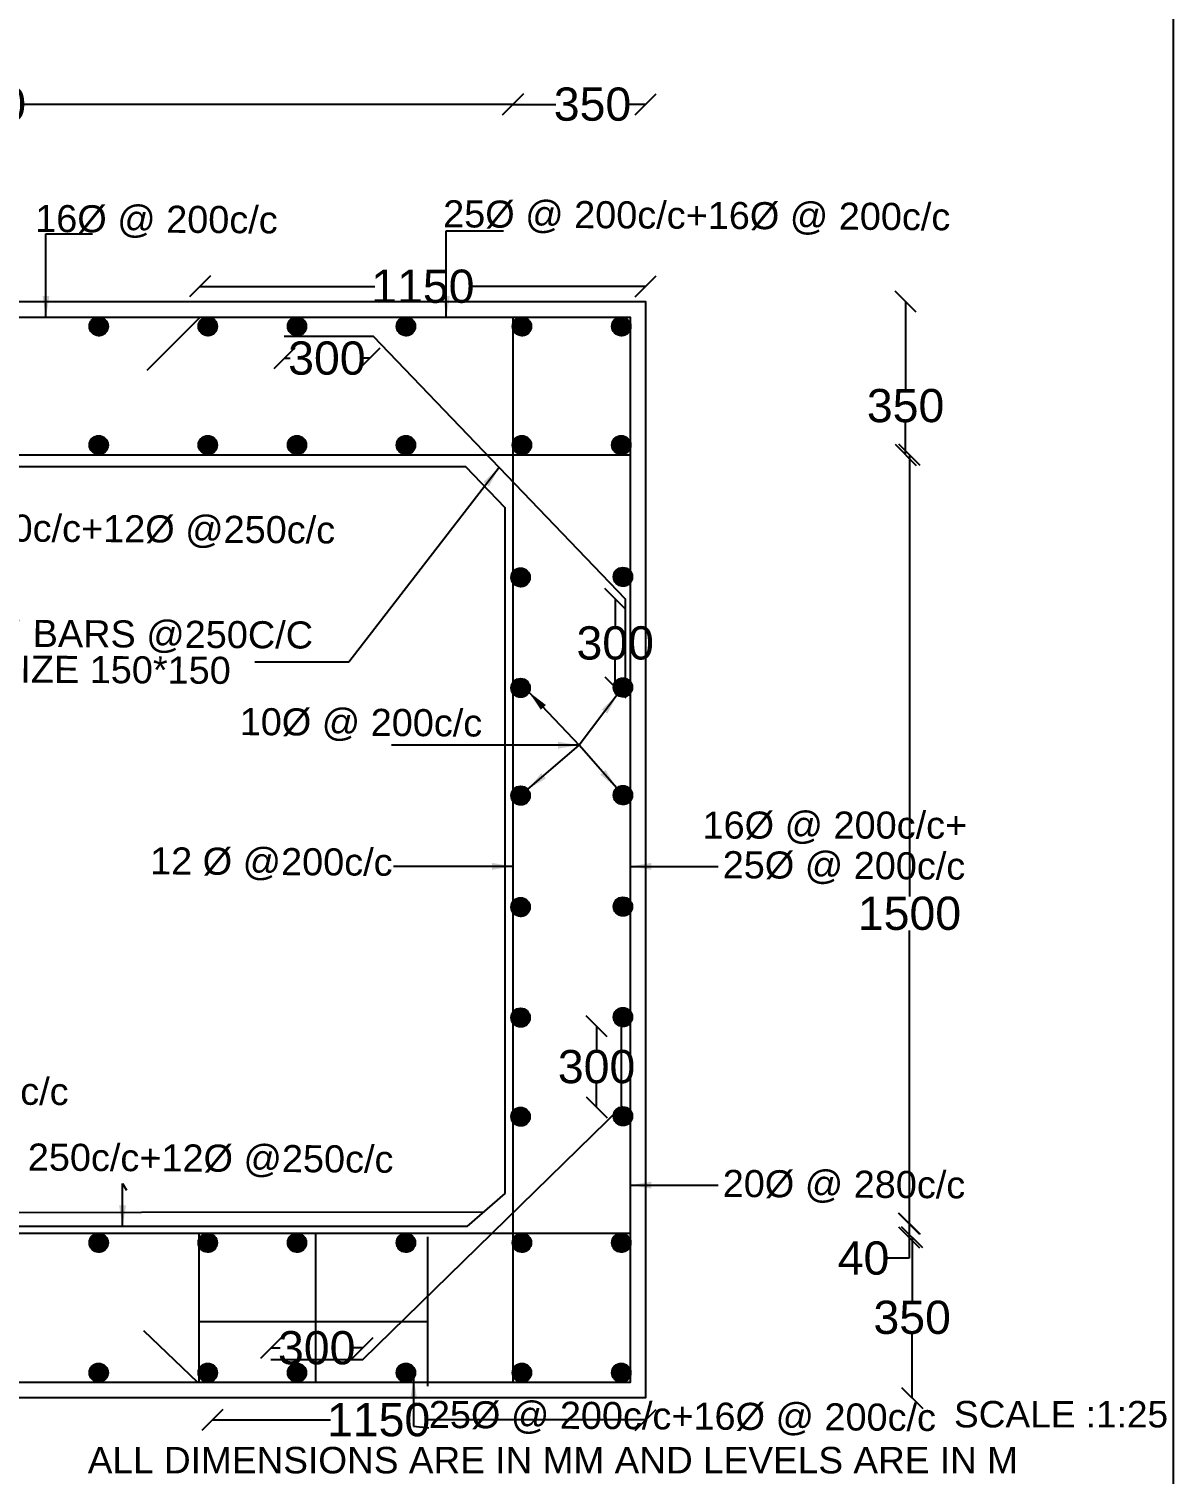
# Model space of a CAD drawing. Header units: millimetres. Extents: x 5124 to 6568637, y 2311 to 91879094.
# Drawn here: x 3815701 to 3820866, y 45940123 to 45946648 of the extents above; entities that cross this region are included whole.
import ezdxf

# ---------------------------------------------------------------- set-up
doc = ezdxf.new("R2010")
doc.units = ezdxf.units.MM
doc.header["$MEASUREMENT"] = 0
for name, color, linetype in [('DIMENSION', 7, 'Continuous'), ('DRAWING', 7, 'Continuous'), ('TEXT', 7, 'Continuous')]:
    doc.layers.add(name, color=color, linetype=linetype)
doc.styles.get("Standard").update_dxf_attribs({"font": 'arial.ttf', "height": 150})
doc.dimstyles.get("Standard").update_dxf_attribs({"dimtxt": 200, "dimasz": 110, "dimexe": 0.18, "dimexo": 0.0625, "dimgap": 0.09, "dimtad": 0, "dimtih": 1, "dimtoh": 1, "dimdec": 0, "dimzin": 0, "dimdsep": 46, "dimtxsty": 'Standard', "dimblk": 'OBLIQUE', "dimcen": 0.09, "dimse1": 1, "dimse2": 1, "dimadec": 0, "dimazin": 0, "dimtfac": 1, "dimtdec": 0, "dimtofl": 0, "dimtmove": 0, "dimatfit": 3, "dimfxl": 1, "dimtolj": 1, "dimtzin": 0, "dimarcsym": 0})

# ---------------------------------------------------------------- blocks, each defined once
blk = doc.blocks.new('_Oblique')
at = {"color": 0, "linetype": 'ByBlock', "lineweight": -2}
blk.add_line((-0.5, -0.5), (0.5, 0.5), dxfattribs=at)
blk = doc.blocks.new('*D150')
at = {"layer": 'Defpoints', "color": 0, "transparency": 16777216}
for p in [(3817885.9, 45946307.9), (3813025.2, 45945325.6), (3817885.9, 45945347.4)]:
    blk.add_point(p, dxfattribs=at)
at = {"layer": 'DIMENSION', "color": 0, "lineweight": -2, "transparency": 16777216}
for p, q in [((3813025.2, 45946307.9), (3815230.4, 45946307.9)), ((3817885.9, 45946307.9), (3815680.6, 45946307.9))]:
    blk.add_line(p, q, dxfattribs=at)
at = {"layer": 'DIMENSION', "color": 0, "lineweight": -2, "transparency": 16777216, "xscale": 95, "yscale": 95, "zscale": 95, "rotation": 180}
blk.add_blockref('_Oblique', (3813025.2, 45946307.9), dxfattribs=at)
at = {"layer": 'DIMENSION', "color": 0, "lineweight": -2, "transparency": 16777216, "xscale": 95, "yscale": 95, "zscale": 95}
blk.add_blockref('_Oblique', (3817885.9, 45946307.9), dxfattribs=at)
at = {"layer": 'DIMENSION', "color": 0, "transparency": 16777216, "insert": (3815455.5, 45946307.9), "char_height": 150, "attachment_point": 5}
blk.add_mtext('\\A1;2400', dxfattribs=at)
blk = doc.blocks.new('*D161')
at = {"layer": 'Defpoints', "color": 0, "transparency": 16777216}
for p in [(3816854, 45945261.3), (3817238.7, 45945261.3), (3817238.7, 45945161.3)]:
    blk.add_point(p, dxfattribs=at)
at = {"layer": 'DIMENSION', "color": 0, "lineweight": -2, "transparency": 16777216}
for p, q in [((3816854, 45945161.3), (3816880.8, 45945161.3)), ((3817238.7, 45945161.3), (3817211.8, 45945161.3))]:
    blk.add_line(p, q, dxfattribs=at)
at = {"layer": 'DIMENSION', "color": 0, "lineweight": -2, "transparency": 16777216, "xscale": 95, "yscale": 95, "zscale": 95, "rotation": 180}
blk.add_blockref('_Oblique', (3816854, 45945161.3), dxfattribs=at)
at = {"layer": 'DIMENSION', "color": 0, "lineweight": -2, "transparency": 16777216, "xscale": 95, "yscale": 95, "zscale": 95}
blk.add_blockref('_Oblique', (3817238.7, 45945161.3), dxfattribs=at)
at = {"layer": 'DIMENSION', "color": 0, "transparency": 16777216, "insert": (3817046.3, 45945161.3), "char_height": 150, "attachment_point": 5}
blk.add_mtext('\\A1;300', dxfattribs=at)
blk = doc.blocks.new('*D162')
at = {"layer": 'Defpoints', "color": 0, "transparency": 16777216}
for p in [(3818484.8, 45945485.6), (3816473.9, 45945347.4), (3818484.8, 45945305)]:
    blk.add_point(p, dxfattribs=at)
at = {"layer": 'DIMENSION', "color": 0, "lineweight": -2, "transparency": 16777216}
for p, q in [((3816473.9, 45945485.6), (3817262.6, 45945485.6)), ((3818484.8, 45945485.6), (3817696.1, 45945485.6))]:
    blk.add_line(p, q, dxfattribs=at)
at = {"layer": 'DIMENSION', "color": 0, "lineweight": -2, "transparency": 16777216, "xscale": 95, "yscale": 95, "zscale": 95, "rotation": 180}
blk.add_blockref('_Oblique', (3816473.9, 45945485.6), dxfattribs=at)
at = {"layer": 'DIMENSION', "color": 0, "lineweight": -2, "transparency": 16777216, "xscale": 95, "yscale": 95, "zscale": 95}
blk.add_blockref('_Oblique', (3818484.8, 45945485.6), dxfattribs=at)
at = {"layer": 'DIMENSION', "color": 0, "transparency": 16777216, "insert": (3817479.4, 45945485.6), "char_height": 150, "attachment_point": 5}
blk.add_mtext('\\A1;1150', dxfattribs=at)
blk = doc.blocks.new('*D163')
at = {"layer": 'Defpoints', "color": 0, "transparency": 16777216}
for p in [(3818392, 45944075), (3818347.6, 45943675.2), (3818382.4, 45943675.2)]:
    blk.add_point(p, dxfattribs=at)
at = {"layer": 'DIMENSION', "color": 0, "lineweight": -2, "transparency": 16777216}
for p, q in [((3818347.6, 45944075), (3818347.6, 45943951.8)), ((3818347.6, 45943675.2), (3818347.6, 45943798.4))]:
    blk.add_line(p, q, dxfattribs=at)
at = {"layer": 'DIMENSION', "color": 0, "lineweight": -2, "transparency": 16777216, "xscale": 95, "yscale": 95, "zscale": 95}
for p, rotation in [((3818347.6, 45944075), 90), ((3818347.6, 45943675.2), 270)]:
    blk.add_blockref('_Oblique', p, dxfattribs=dict(at, rotation=rotation))
at = {"layer": 'DIMENSION', "color": 0, "transparency": 16777216, "insert": (3818347.6, 45943875.1), "char_height": 150, "attachment_point": 5}
blk.add_mtext('\\A1;300', dxfattribs=at)
blk = doc.blocks.new('*D164')
at = {"layer": 'Defpoints', "color": 0, "transparency": 16777216}
for p in [(3818263.5, 45942144.5), (3818382.4, 45942144.5), (3818374.3, 45941779.7)]:
    blk.add_point(p, dxfattribs=at)
at = {"layer": 'DIMENSION', "color": 0, "lineweight": -2, "transparency": 16777216}
for p, q in [((3818263.5, 45942144.5), (3818263.5, 45942038.8)), ((3818263.5, 45941779.7), (3818263.5, 45941885.4))]:
    blk.add_line(p, q, dxfattribs=at)
at = {"layer": 'DIMENSION', "color": 0, "lineweight": -2, "transparency": 16777216, "xscale": 95, "yscale": 95, "zscale": 95}
for p, rotation in [((3818263.5, 45942144.5), 90), ((3818263.5, 45941779.7), 270)]:
    blk.add_blockref('_Oblique', p, dxfattribs=dict(at, rotation=rotation))
at = {"layer": 'DIMENSION', "color": 0, "transparency": 16777216, "insert": (3818263.5, 45941962.1), "char_height": 150, "attachment_point": 5}
blk.add_mtext('\\A1;300', dxfattribs=at)
blk = doc.blocks.new('*D165')
at = {"layer": 'Defpoints', "color": 0, "transparency": 16777216}
for p in [(3816793.6, 45940692.8), (3816793.6, 45940639.5), (3817207.1, 45940639.5)]:
    blk.add_point(p, dxfattribs=at)
at = {"layer": 'DIMENSION', "color": 0, "lineweight": -2, "transparency": 16777216}
for p, q in [((3816793.6, 45940692.8), (3816834.9, 45940692.8)), ((3817207.1, 45940692.8), (3817165.8, 45940692.8))]:
    blk.add_line(p, q, dxfattribs=at)
at = {"layer": 'DIMENSION', "color": 0, "lineweight": -2, "transparency": 16777216, "xscale": 95, "yscale": 95, "zscale": 95, "rotation": 180}
blk.add_blockref('_Oblique', (3816793.6, 45940692.8), dxfattribs=at)
at = {"layer": 'DIMENSION', "color": 0, "lineweight": -2, "transparency": 16777216, "xscale": 95, "yscale": 95, "zscale": 95}
blk.add_blockref('_Oblique', (3817207.1, 45940692.8), dxfattribs=at)
at = {"layer": 'DIMENSION', "color": 0, "transparency": 16777216, "insert": (3817000.3, 45940692.8), "char_height": 150, "attachment_point": 5}
blk.add_mtext('\\A1;300', dxfattribs=at)
blk = doc.blocks.new('*D166')
at = {"layer": 'Defpoints', "color": 0, "transparency": 16777216}
for p in [(3816529.4, 45940537), (3818484.8, 45940467.4), (3818484.8, 45940368)]:
    blk.add_point(p, dxfattribs=at)
at = {"layer": 'DIMENSION', "color": 0, "lineweight": -2, "transparency": 16777216}
for p, q in [((3816529.4, 45940368), (3817063.1, 45940368)), ((3818484.8, 45940368), (3817496.6, 45940368))]:
    blk.add_line(p, q, dxfattribs=at)
at = {"layer": 'DIMENSION', "color": 0, "lineweight": -2, "transparency": 16777216, "xscale": 95, "yscale": 95, "zscale": 95, "rotation": 180}
blk.add_blockref('_Oblique', (3816529.4, 45940368), dxfattribs=at)
at = {"layer": 'DIMENSION', "color": 0, "lineweight": -2, "transparency": 16777216, "xscale": 95, "yscale": 95, "zscale": 95}
blk.add_blockref('_Oblique', (3818484.8, 45940368), dxfattribs=at)
at = {"layer": 'DIMENSION', "color": 0, "transparency": 16777216, "insert": (3817279.8, 45940368), "char_height": 150, "attachment_point": 5}
blk.add_mtext('\\A1;1150', dxfattribs=at)
blk = doc.blocks.new('*D120')
at = {"layer": 'Defpoints', "color": 0, "transparency": 16777216}
for p in [(3818484.8, 45946502.5), (3818484.8, 45946307.9), (3817885.9, 45939327.1)]:
    blk.add_point(p, dxfattribs=at)
at = {"layer": 'DIMENSION', "color": 0, "lineweight": -2, "transparency": 16777216}
for p, q in [((3817885.9, 45946307.9), (3818079.6, 45946307.9)), ((3818484.8, 45946307.9), (3818410.6, 45946307.9))]:
    blk.add_line(p, q, dxfattribs=at)
at = {"layer": 'DIMENSION', "color": 0, "lineweight": -2, "transparency": 16777216, "xscale": 95, "yscale": 95, "zscale": 95, "rotation": 180}
blk.add_blockref('_Oblique', (3817885.9, 45946307.9), dxfattribs=at)
at = {"layer": 'DIMENSION', "color": 0, "lineweight": -2, "transparency": 16777216, "xscale": 95, "yscale": 95, "zscale": 95}
blk.add_blockref('_Oblique', (3818484.8, 45946307.9), dxfattribs=at)
at = {"layer": 'DIMENSION', "color": 0, "transparency": 16777216, "insert": (3818245.1, 45946307.9), "char_height": 150, "attachment_point": 5}
blk.add_mtext('\\A1;350', dxfattribs=at)
blk = doc.blocks.new('*D170')
at = {"layer": 'Defpoints', "color": 0, "lineweight": -2, "transparency": 16777216}
for p, q in [((3819658.2, 45945417), (3819658.2, 45945023.4)), ((3819658.2, 45944725.3), (3819658.2, 45944870.1))]:
    blk.add_line(p, q, dxfattribs=at)
at = {"layer": 'Defpoints', "color": 0, "transparency": 16777216}
for p in [(3818484.8, 45945417), (3818415.3, 45944725.3), (3819658.2, 45944725.3)]:
    blk.add_point(p, dxfattribs=at)
at = {"layer": 'Defpoints', "color": 0, "lineweight": -2, "transparency": 16777216, "xscale": 95, "yscale": 95, "zscale": 95}
for p, rotation in [((3819658.2, 45945417), 90), ((3819658.2, 45944725.3), 270)]:
    blk.add_blockref('_Oblique', p, dxfattribs=dict(at, rotation=rotation))
at = {"layer": 'Defpoints', "color": 0, "transparency": 16777216, "insert": (3819658.2, 45944946.7), "char_height": 150, "attachment_point": 5}
blk.add_mtext('\\A1;350', dxfattribs=at)
blk = doc.blocks.new('*D171')
at = {"layer": 'Defpoints', "color": 0, "lineweight": -2, "transparency": 16777216}
for p, q in [((3819675.8, 45944725.3), (3819675.8, 45942731.1)), ((3819675.8, 45941253.4), (3819675.8, 45942577.7))]:
    blk.add_line(p, q, dxfattribs=at)
at = {"layer": 'Defpoints', "color": 0, "transparency": 16777216}
for p in [(3818415.3, 45944725.3), (3818415.3, 45941253.4), (3819675.8, 45941253.4)]:
    blk.add_point(p, dxfattribs=at)
at = {"layer": 'Defpoints', "color": 0, "lineweight": -2, "transparency": 16777216, "xscale": 95, "yscale": 95, "zscale": 95}
for p, rotation in [((3819675.8, 45944725.3), 90), ((3819675.8, 45941253.4), 270)]:
    blk.add_blockref('_Oblique', p, dxfattribs=dict(at, rotation=rotation))
at = {"layer": 'Defpoints', "color": 0, "transparency": 16777216, "insert": (3819675.8, 45942654.4), "char_height": 150, "attachment_point": 5}
blk.add_mtext('\\A1;1500', dxfattribs=at)
blk = doc.blocks.new('*D122')
at = {"layer": 'Defpoints', "color": 0, "lineweight": -2, "transparency": 16777216}
for p, q in [((3819673.7, 45941253.4), (3819673.7, 45941192.8)), ((3819673.7, 45941192.8), (3819673.7, 45941097.8)), ((3819673.7, 45941097.8), (3819578.7, 45941097.8))]:
    blk.add_line(p, q, dxfattribs=at)
at = {"layer": 'Defpoints', "color": 0, "transparency": 16777216}
for p in [(3819673.7, 45941192.8), (3819682.8, 45941253.4), (3819682.8, 45941192.8)]:
    blk.add_point(p, dxfattribs=at)
at = {"layer": 'Defpoints', "color": 0, "lineweight": -2, "transparency": 16777216, "xscale": 95, "yscale": 95, "zscale": 95}
for p, rotation in [((3819673.7, 45941253.4), 90), ((3819673.7, 45941192.8), 270)]:
    blk.add_blockref('_Oblique', p, dxfattribs=dict(at, rotation=rotation))
at = {"layer": 'Defpoints', "color": 0, "transparency": 16777216, "insert": (3819468.4, 45941097.8), "char_height": 150, "attachment_point": 5}
blk.add_mtext('\\A1;40', dxfattribs=at)
blk = doc.blocks.new('*D123')
at = {"layer": 'Defpoints', "color": 0, "lineweight": -2, "transparency": 16777216}
for p, q in [((3819687.9, 45941192.8), (3819687.9, 45940906.8)), ((3819687.9, 45940467.4), (3819687.9, 45940753.4))]:
    blk.add_line(p, q, dxfattribs=at)
at = {"layer": 'Defpoints', "color": 0, "transparency": 16777216}
for p in [(3819673.7, 45941192.8), (3819459.1, 45940467.4), (3819687.9, 45940467.4)]:
    blk.add_point(p, dxfattribs=at)
at = {"layer": 'Defpoints', "color": 0, "lineweight": -2, "transparency": 16777216, "xscale": 95, "yscale": 95, "zscale": 95}
for p, rotation in [((3819687.9, 45941192.8), 90), ((3819687.9, 45940467.4), 270)]:
    blk.add_blockref('_Oblique', p, dxfattribs=dict(at, rotation=rotation))
at = {"layer": 'Defpoints', "color": 0, "transparency": 16777216, "insert": (3819687.9, 45940830.1), "char_height": 150, "attachment_point": 5}
blk.add_mtext('\\A1;350', dxfattribs=at)

msp = doc.modelspace()

# ---------------------------------------------------------------- hatches: boundary and pattern name
at = {"layer": 'DRAWING'}
h = msp.add_hatch(dxfattribs=at)
h.set_pattern_fill('ANSI31', color=256, scale=0.555958, style=0)
h.set_pattern_definition([(45, (1817839.64303, 20401832.74423), (-0.04914017675613, 0.04914017675613), [])])
h.paths.add_polyline_path([(3816058.3, 45945305.4, 0.958694), (3815974.2, 45945309), (3815974.2, 45945301.9, 0.958694)])
h = msp.add_hatch(dxfattribs=at)
h.set_pattern_fill('ANSI31', color=256, scale=0.555958, style=0)
h.set_pattern_definition([(45, (1818332.09143, 20401832.74423), (-0.04914017675613, 0.04914017675613), [])])
h.paths.add_polyline_path([(3816550.7, 45945305.4, 0.958694), (3816466.7, 45945309), (3816466.7, 45945301.9, 0.958694)])
h = msp.add_hatch(dxfattribs=at)
h.set_pattern_fill('ANSI31', color=256, scale=0.555958, style=0)
h.set_pattern_definition([(45, (1818734.809364, 20401832.74423), (-0.04914017675613, 0.04914017675613), [])])
h.paths.add_polyline_path([(3816953.5, 45945305.4, 0.958694), (3816869.4, 45945309), (3816869.4, 45945301.9, 0.958694)])
h = msp.add_hatch(dxfattribs=at)
h.set_pattern_fill('ANSI31', color=256, scale=0.555958, style=0)
h.set_pattern_definition([(45, (1819226.3074, 20401832.74423), (-0.04914017675613, 0.04914017675613), [])])
h.paths.add_polyline_path([(3817445, 45945305.4, 0.958694), (3817360.9, 45945309), (3817360.9, 45945301.9, 0.958694)])
h = msp.add_hatch(dxfattribs=at)
h.set_pattern_fill('ANSI31', color=256, scale=0.555958, style=0)
h.set_pattern_definition([(45, (1819749.88031, 20401832.74423), (-0.04914017675613, 0.04914017675613), [])])
h.paths.add_polyline_path([(3817968.5, 45945305.4, 0.958694), (3817884.5, 45945309), (3817884.5, 45945301.9, 0.958694)])
h = msp.add_hatch(dxfattribs=at)
h.set_pattern_fill('ANSI31', color=256, scale=0.555958, style=0)
h.set_pattern_definition([(45, (1820198.21585, 20401832.74423), (-0.04914017675613, 0.04914017675613), [])])
h.paths.add_polyline_path([(3818416.9, 45945305.4, 0.958694), (3818332.8, 45945309), (3818332.8, 45945301.9, 0.958694)])
h = msp.add_hatch(dxfattribs=at)
h.set_pattern_fill('ANSI31', color=256, scale=0.555958, style=0)
h.set_pattern_definition([(45, (1817839.64303, 20401296.877184), (-0.04914017675613, 0.04914017675613), [])])
h.paths.add_polyline_path([(3816058.3, 45944769.6, 0.958694), (3815974.2, 45944773.1), (3815974.2, 45944766, 0.958694)])
h = msp.add_hatch(dxfattribs=at)
h.set_pattern_fill('ANSI31', color=256, scale=0.555958, style=0)
h.set_pattern_definition([(45, (1818332.09143, 20401296.877184), (-0.04914017675613, 0.04914017675613), [])])
h.paths.add_polyline_path([(3816550.7, 45944769.6, 0.958694), (3816466.7, 45944773.1), (3816466.7, 45944766, 0.958694)])
h = msp.add_hatch(dxfattribs=at)
h.set_pattern_fill('ANSI31', color=256, scale=0.555958, style=0)
h.set_pattern_definition([(45, (1818734.809364, 20401296.877184), (-0.04914017675613, 0.04914017675613), [])])
h.paths.add_polyline_path([(3816953.5, 45944769.6, 0.958694), (3816869.4, 45944773.1), (3816869.4, 45944766, 0.958694)])
h = msp.add_hatch(dxfattribs=at)
h.set_pattern_fill('ANSI31', color=256, scale=0.555958, style=0)
h.set_pattern_definition([(45, (1819226.3074, 20401296.877184), (-0.04914017675613, 0.04914017675613), [])])
h.paths.add_polyline_path([(3817445, 45944769.6, 0.958694), (3817360.9, 45944773.1), (3817360.9, 45944766, 0.958694)])
h = msp.add_hatch(dxfattribs=at)
h.set_pattern_fill('ANSI31', color=256, scale=0.555958, style=0)
h.set_pattern_definition([(45, (1819749.88031, 20401296.877184), (-0.04914017675613, 0.04914017675613), [])])
h.paths.add_polyline_path([(3817968.5, 45944769.6, 0.958694), (3817884.5, 45944773.1), (3817884.5, 45944766, 0.958694)])
h = msp.add_hatch(dxfattribs=at)
h.set_pattern_fill('ANSI31', color=256, scale=0.555958, style=0)
h.set_pattern_definition([(45, (1820198.21585, 20401296.877184), (-0.04914017675613, 0.04914017675613), [])])
h.paths.add_polyline_path([(3818416.9, 45944769.6, 0.958694), (3818332.8, 45944773.1), (3818332.8, 45944766, 0.958694)])
h = msp.add_hatch(dxfattribs=at)
h.set_pattern_fill('ANSI31', color=256, scale=0.555958, style=0)
h.set_pattern_definition([(45, (1819743.848086, 20400699.544006), (-0.04914017675613, 0.04914017675613), [])])
h.paths.add_polyline_path([(3817962.5, 45944172.2, 0.958694), (3817878.4, 45944175.8), (3817878.4, 45944168.7, 0.958694)])
h = msp.add_hatch(dxfattribs=at)
h.set_pattern_fill('ANSI31', color=256, scale=0.555958, style=0)
h.set_pattern_definition([(45, (1820205.830404, 20400701.67419), (-0.04914017675613, 0.04914017675613), [])])
h.paths.add_polyline_path([(3818424.5, 45944174.4, 0.958694), (3818340.4, 45944177.9), (3818340.4, 45944170.8, 0.958694)])
h = msp.add_hatch(dxfattribs=at)
h.set_pattern_fill('ANSI31', color=256, scale=0.555958, style=0)
h.set_pattern_definition([(45, (1819743.848086, 20400200.346234), (-0.04914017675613, 0.04914017675613), [])])
h.paths.add_polyline_path([(3817962.5, 45943673, 0.958694), (3817878.4, 45943676.6), (3817878.4, 45943669.5, 0.958694)])
h = msp.add_hatch(dxfattribs=at)
h.set_pattern_fill('ANSI31', color=256, scale=0.555958, style=0)
h.set_pattern_definition([(45, (1820205.830404, 20400202.47642), (-0.04914017675613, 0.04914017675613), [])])
h.paths.add_polyline_path([(3818424.5, 45943675.2, 0.958694), (3818340.4, 45943678.7), (3818340.4, 45943671.6, 0.958694)])
h = msp.add_hatch(dxfattribs=at)
h.set_pattern_fill('ANSI31', color=256, scale=0.555958, style=0)
h.set_pattern_definition([(45, (1819743.848086, 20399714.11321), (-0.04914017675613, 0.04914017675613), [])])
h.paths.add_polyline_path([(3817962.5, 45943186.8, 0.958694), (3817878.4, 45943190.4), (3817878.4, 45943183.3, 0.958694)])
h = msp.add_hatch(dxfattribs=at)
h.set_pattern_fill('ANSI31', color=256, scale=0.555958, style=0)
h.set_pattern_definition([(45, (1820205.830404, 20399716.24339), (-0.04914017675613, 0.04914017675613), [])])
h.paths.add_polyline_path([(3818424.5, 45943188.9, 0.958694), (3818340.4, 45943192.5), (3818340.4, 45943185.4, 0.958694)])
h = msp.add_hatch(dxfattribs=at)
h.set_pattern_fill('ANSI31', color=256, scale=0.555958, style=0)
h.set_pattern_definition([(45, (1819743.848086, 20399210.91216), (-0.04914017675613, 0.04914017675613), [])])
h.paths.add_polyline_path([(3817962.5, 45942683.6, 0.958694), (3817878.4, 45942687.2), (3817878.4, 45942680.1, 0.958694)])
h = msp.add_hatch(dxfattribs=at)
h.set_pattern_fill('ANSI31', color=256, scale=0.555958, style=0)
h.set_pattern_definition([(45, (1820205.830404, 20399213.04234), (-0.04914017675613, 0.04914017675613), [])])
h.paths.add_polyline_path([(3818424.5, 45942685.7, 0.958694), (3818340.4, 45942689.3), (3818340.4, 45942682.2, 0.958694)])
h = msp.add_hatch(dxfattribs=at)
h.set_pattern_fill('ANSI31', color=256, scale=0.555958, style=0)
h.set_pattern_definition([(45, (1819743.848086, 20398711.75111), (-0.04914017675613, 0.04914017675613), [])])
h.paths.add_polyline_path([(3817962.5, 45942184.5, 0.958694), (3817878.4, 45942188), (3817878.4, 45942180.9, 0.958694)])
h = msp.add_hatch(dxfattribs=at)
h.set_pattern_fill('ANSI31', color=256, scale=0.555958, style=0)
h.set_pattern_definition([(45, (1820205.830404, 20398713.8813), (-0.04914017675613, 0.04914017675613), [])])
h.paths.add_polyline_path([(3818424.5, 45942186.6, 0.958694), (3818340.4, 45942190.1), (3818340.4, 45942183, 0.958694)])
h = msp.add_hatch(dxfattribs=at)
h.set_pattern_fill('ANSI31', color=256, scale=0.555958, style=0)
h.set_pattern_definition([(45, (1820205.830404, 20398266.542505), (-0.04914017675613, 0.04914017675613), [])])
h.paths.add_polyline_path([(3818424.5, 45941739.2, 0.958694), (3818340.4, 45941742.8), (3818340.4, 45941735.7, 0.958694)])
h = msp.add_hatch(dxfattribs=at)
h.set_pattern_fill('ANSI31', color=256, scale=0.555958, style=0)
h.set_pattern_definition([(45, (1819743.848086, 20398264.41232), (-0.04914017675613, 0.04914017675613), [])])
h.paths.add_polyline_path([(3817962.5, 45941737.1, 0.958694), (3817878.4, 45941740.7), (3817878.4, 45941733.6, 0.958694)])
h = msp.add_hatch(dxfattribs=at)
h.set_pattern_fill('ANSI31', color=256, scale=0.555958, style=0)
h.set_pattern_definition([(45, (1817839.64303, 20397695.138816), (-0.04914017675613, 0.04914017675613), [])])
h.paths.add_polyline_path([(3816058.3, 45941167.8, 0.958694), (3815974.2, 45941171.4), (3815974.2, 45941164.3, 0.958694)])
h = msp.add_hatch(dxfattribs=at)
h.set_pattern_fill('ANSI31', color=256, scale=0.555958, style=0)
h.set_pattern_definition([(45, (1818332.09143, 20397695.138816), (-0.04914017675613, 0.04914017675613), [])])
h.paths.add_polyline_path([(3816550.7, 45941167.8, 0.958694), (3816466.7, 45941171.4), (3816466.7, 45941164.3, 0.958694)])
h = msp.add_hatch(dxfattribs=at)
h.set_pattern_fill('ANSI31', color=256, scale=0.555958, style=0)
h.set_pattern_definition([(45, (1818734.809364, 20397695.138816), (-0.04914017675613, 0.04914017675613), [])])
h.paths.add_polyline_path([(3816953.5, 45941167.8, 0.958694), (3816869.4, 45941171.4), (3816869.4, 45941164.3, 0.958694)])
h = msp.add_hatch(dxfattribs=at)
h.set_pattern_fill('ANSI31', color=256, scale=0.555958, style=0)
h.set_pattern_definition([(45, (1819226.3074, 20397695.138816), (-0.04914017675613, 0.04914017675613), [])])
h.paths.add_polyline_path([(3817445, 45941167.8, 0.958694), (3817360.9, 45941171.4), (3817360.9, 45941164.3, 0.958694)])
h = msp.add_hatch(dxfattribs=at)
h.set_pattern_fill('ANSI31', color=256, scale=0.555958, style=0)
h.set_pattern_definition([(45, (1819749.88031, 20397695.138816), (-0.04914017675613, 0.04914017675613), [])])
h.paths.add_polyline_path([(3817968.5, 45941167.8, 0.958694), (3817884.5, 45941171.4), (3817884.5, 45941164.3, 0.958694)])
h = msp.add_hatch(dxfattribs=at)
h.set_pattern_fill('ANSI31', color=256, scale=0.555958, style=0)
h.set_pattern_definition([(45, (1820198.21585, 20397695.138816), (-0.04914017675613, 0.04914017675613), [])])
h.paths.add_polyline_path([(3818416.9, 45941167.8, 0.958694), (3818332.8, 45941171.4), (3818332.8, 45941164.3, 0.958694)])
h = msp.add_hatch(dxfattribs=at)
h.set_pattern_fill('ANSI31', color=256, scale=0.555958, style=0)
h.set_pattern_definition([(45, (1817839.64303, 20397108.49329), (-0.04914017675613, 0.04914017675613), [])])
h.paths.add_polyline_path([(3816058.3, 45940581.2, 0.958694), (3815974.2, 45940584.7), (3815974.2, 45940577.6, 0.958694)])
h = msp.add_hatch(dxfattribs=at)
h.set_pattern_fill('ANSI31', color=256, scale=0.555958, style=0)
h.set_pattern_definition([(45, (1818332.09143, 20397108.49329), (-0.04914017675613, 0.04914017675613), [])])
h.paths.add_polyline_path([(3816550.7, 45940581.2, 0.958694), (3816466.7, 45940584.7), (3816466.7, 45940577.6, 0.958694)])
h = msp.add_hatch(dxfattribs=at)
h.set_pattern_fill('ANSI31', color=256, scale=0.555958, style=0)
h.set_pattern_definition([(45, (1818734.809364, 20397108.49329), (-0.04914017675613, 0.04914017675613), [])])
h.paths.add_polyline_path([(3816953.5, 45940581.2, 0.958694), (3816869.4, 45940584.7), (3816869.4, 45940577.6, 0.958694)])
h = msp.add_hatch(dxfattribs=at)
h.set_pattern_fill('ANSI31', color=256, scale=0.555958, style=0)
h.set_pattern_definition([(45, (1819226.3074, 20397108.49329), (-0.04914017675613, 0.04914017675613), [])])
h.paths.add_polyline_path([(3817445, 45940581.2, 0.958694), (3817360.9, 45940584.7), (3817360.9, 45940577.6, 0.958694)])
h = msp.add_hatch(dxfattribs=at)
h.set_pattern_fill('ANSI31', color=256, scale=0.555958, style=0)
h.set_pattern_definition([(45, (1819749.88031, 20397108.49329), (-0.04914017675613, 0.04914017675613), [])])
h.paths.add_polyline_path([(3817968.5, 45940581.2, 0.958694), (3817884.5, 45940584.7), (3817884.5, 45940577.6, 0.958694)])
h = msp.add_hatch(dxfattribs=at)
h.set_pattern_fill('ANSI31', color=256, scale=0.555958, style=0)
h.set_pattern_definition([(45, (1820198.21585, 20397108.49329), (-0.04914017675613, 0.04914017675613), [])])
h.paths.add_polyline_path([(3818416.9, 45940581.2, 0.958694), (3818332.8, 45940584.7), (3818332.8, 45940577.6, 0.958694)])

# ---------------------------------------------------------------- linework, layer by layer
at = {"layer": 'DIMENSION'}
for points in [[(3807697.3, 45945417), (3818484.8, 45945417), (3818484.8, 45940467.4), (3807697.3, 45940467.4)], [(3807627.7, 45945347.4), (3818415.3, 45945347.4), (3818415.3, 45940537), (3807627.7, 45940537)], [(3816473.9, 45945347.4), (3816233.4, 45945106.1)], [(3817885.9, 45945347.4), (3817885.9, 45940537)], [(3807627.7, 45944725.3), (3818415.3, 45944725.3)], [(3807627.7, 45941211.8), (3818415.3, 45941211.8)], [(3816463.9, 45940537), (3816219.9, 45940770.8)]]:
    msp.add_lwpolyline(points, dxfattribs=at)
at = {"layer": 'DRAWING'}
msp.add_lwpolyline([(3794428.9, 45954459), (3820865.5, 45954459), (3820865.5, 45935906.4), (3794428.9, 45935906.4)], close=True, dxfattribs=at)
for points in [[(3816854, 45945261.3), (3817238.7, 45945261.3), (3817255, 45945261.3), (3818392, 45944075), (3818392, 45943697.1)], [(3813288.6, 45944672.5), (3817671.9, 45944672.3), (3817849.4, 45944487.6), (3817849.4, 45941389.9), (3817678.2, 45941241.5), (3813182.1, 45941241.5), (3813051.2, 45941365.2), (3813084.6, 45944458.5), (3813288.6, 45944672.5)], [(3818374.3, 45942201), (3818374.3, 45941779.7), (3817207.1, 45940639.5), (3816793.6, 45940639.5)], [(3813116.6, 45941303.4), (3817753.9, 45941307.1)], [(3816468.3, 45941211.8), (3816468.3, 45940537)], [(3816995.4, 45941211.8), (3816995.4, 45940537)], [(3817499.7, 45941194.8), (3817499.7, 45940520)], [(3816468.3, 45940811.9), (3817499.7, 45940811.9)]]:
    msp.add_lwpolyline(points, dxfattribs=at)
for centre in [(3816016.2, 45945305.4), (3816508.6, 45945305.4), (3816911.3, 45945305.4), (3817402.8, 45945305.4), (3817926.4, 45945305.4), (3818374.7, 45945305.4), (3816016.2, 45944769.6), (3816508.6, 45944769.6), (3816911.3, 45944769.6), (3817402.8, 45944769.6), (3817926.4, 45944769.6), (3818374.7, 45944769.6), (3817920.4, 45944172.2), (3818382.4, 45944174.4), (3817920.4, 45943673), (3818382.4, 45943675.2), (3817920.4, 45943186.8), (3818382.4, 45943188.9), (3817920.4, 45942683.6), (3818382.4, 45942685.7), (3817920.4, 45942184.5), (3818382.4, 45942186.6), (3818382.4, 45941739.2), (3817920.4, 45941737.1), (3816016.2, 45941167.8), (3816508.6, 45941167.8), (3816911.3, 45941167.8), (3817402.8, 45941167.8), (3817926.4, 45941167.8), (3818374.7, 45941167.8), (3816016.2, 45940581.2), (3816508.6, 45940581.2), (3816911.3, 45940581.2), (3817402.8, 45940581.2), (3817926.4, 45940581.2), (3818374.7, 45940581.2)]:
    msp.add_circle(centre, 42.1, dxfattribs=at)

# ---------------------------------------------------------------- texts
for s, p in [('16Ø @ 200c/c ', (3815729.3, 45945731.6)), ('25Ø @ 200c/c+16Ø @ 200c/c', (3817570.6, 45945752.7)), ('20Ø @ 250c/c+12Ø @250c/c', (3814841.5, 45944338.4)), ('12TOR HAUNCH BARS @250C/C', (3814341.6, 45943866.3)), (' HAUNCH SIZE 150*150', (3814722.5, 45943702.4)), ('10Ø @ 200c/c ', (3816652.4, 45943459.9)), ('12 Ø @200c/c ', (3816247.8, 45942831.2)), ('25Ø @ 200c/c', (3818832.5, 45942813.8)), ('10Ø @ 200c/c ', (3814785.6, 45941796.1)), ('20Ø @ 250c/c+12Ø @250c/c ', (3815104.7, 45941497.3)), ('20Ø @ 280c/c ', (3818832.5, 45941374.6)), ('25Ø @ 200c/c+16Ø @ 200c/c', (3817506, 45940331.5))]:
    msp.add_text(s, height=122.311, rotation=359.65712, dxfattribs=at).set_placement(p)
at = {"layer": 'DRAWING', "insert": (3818741.7, 45943114.8), "char_height": 122.311, "width": 1242.651, "attachment_point": 1}
msp.add_mtext('16Ø @ 200c/c+', dxfattribs=at)
at = {"layer": 'TEXT'}
msp.add_text('SCALE :1:25', height=119.674, dxfattribs=at).set_placement((3819876.7, 45940333.9))
at = {"layer": 'TEXT', "insert": (3815966.8, 45940246.1), "char_height": 119.674, "width": 4270.712, "attachment_point": 1}
msp.add_mtext('ALL DIMENSIONS ARE IN MM AND LEVELS ARE IN M', dxfattribs=at)

# ---------------------------------------------------------------- dimensions: what is measured, and where the dimension line sits
at = {"layer": 'Defpoints'}
for base, p1, p2, text, picture, middle in [((3819658.2, 45944725.3), (3818484.8, 45945417), (3818415.3, 45944725.3), '350', '*D170', (3819658.2, 45944946.7)), ((3819675.8, 45941253.4), (3818415.3, 45944725.3), (3818415.3, 45941253.4), '1500', '*D171', (3819675.8, 45942654.4)), ((3819687.9, 45940467.4), (3819673.7, 45941192.8), (3819459.1, 45940467.4), '350', '*D123', (3819687.9, 45940830.1))]:
    dim = msp.add_linear_dim(base=base, p1=p1, p2=p2, angle=90, text=text, dimstyle='Standard', override={"dimasz": 95, "dimfxl": 2000, "dimarcsym": 1}, dxfattribs=at)
    dim.commit()
    dim.dimension.update_dxf_attribs({"geometry": picture, "text_midpoint": middle, "dimtype": 160})
dim = msp.add_linear_dim(base=(3819673.7, 45941192.8), p1=(3819682.8, 45941253.4), p2=(3819682.8, 45941192.8), angle=90, text='40', dimstyle='Standard', override={"dimasz": 95, "dimfxl": 2000, "dimarcsym": 1}, dxfattribs=at)
dim.commit()
dim.dimension.update_dxf_attribs({"geometry": '*D122', "text_midpoint": (3819468.4, 45941097.8)})
at = {"layer": 'DIMENSION'}
for base, p1, p2, text, picture, middle in [((3818484.8, 45946307.9), (3817885.9, 45939327.1), (3818484.8, 45946502.5), '350', '*D120', (3818245.1, 45946307.9)), ((3818484.8, 45940368), (3816529.4, 45940537), (3818484.8, 45940467.4), '1150', '*D166', (3817279.8, 45940368))]:
    dim = msp.add_linear_dim(base=base, p1=p1, p2=p2, text=text, dimstyle='Standard', override={"dimasz": 95, "dimfxl": 2000, "dimarcsym": 1}, dxfattribs=at)
    dim.commit()
    dim.dimension.update_dxf_attribs({"geometry": picture, "text_midpoint": middle, "dimtype": 160})
for base, p1, p2, text, picture, middle in [((3817885.9, 45946307.9), (3813025.2, 45945325.6), (3817885.9, 45945347.4), '2400', '*D150', (3815455.5, 45946307.9)), ((3818484.8, 45945485.6), (3816473.9, 45945347.4), (3818484.8, 45945305), '1150', '*D162', (3817479.4, 45945485.6)), ((3817238.7, 45945161.3), (3816854, 45945261.3), (3817238.7, 45945261.3), '300', '*D161', (3817046.3, 45945161.3)), ((3816793.6, 45940692.8), (3817207.1, 45940639.5), (3816793.6, 45940639.5), '300', '*D165', (3817000.3, 45940692.8))]:
    dim = msp.add_linear_dim(base=base, p1=p1, p2=p2, text=text, dimstyle='Standard', override={"dimasz": 95, "dimfxl": 2000, "dimarcsym": 1}, dxfattribs=at)
    dim.commit()
    dim.dimension.update_dxf_attribs({"geometry": picture, "text_midpoint": middle})
for base, p1, p2, picture, middle in [((3818347.6, 45943675.2), (3818392, 45944075), (3818382.4, 45943675.2), '*D163', (3818347.6, 45943875.1)), ((3818263.5, 45942144.5), (3818374.3, 45941779.7), (3818382.4, 45942144.5), '*D164', (3818263.5, 45941962.1))]:
    dim = msp.add_linear_dim(base=base, p1=p1, p2=p2, angle=90, text='300', dimstyle='Standard', override={"dimasz": 95, "dimfxl": 2000, "dimarcsym": 1}, dxfattribs=at)
    dim.commit()
    dim.dimension.update_dxf_attribs({"geometry": picture, "text_midpoint": middle})

# ---------------------------------------------------------------- leaders
at = {"layer": 'DRAWING'}
for points in [[(3815778.3, 45945347.4), (3815778.3, 45945723.1), (3815987.8, 45945723.1)], [(3817585.3, 45945347.4), (3817585.3, 45945737.1), (3817843.5, 45945737.1)], [(3817823.5, 45944668.2), (3817144.6, 45943789.9), (3816720.9, 45943789.9)], [(3817958.1, 45943654.3), (3818184.3, 45943414.4)], [(3818356.9, 45943641.6), (3818184.3, 45943414.4)], [(3818184.3, 45943414.4), (3817338.4, 45943414.4)], [(3817952.3, 45943214.3), (3818184.3, 45943414.4)], [(3818354.6, 45943220.6), (3818184.3, 45943414.4)], [(3817885.9, 45942867.3), (3817347.5, 45942867.3)], [(3818415.3, 45942867.3), (3818811.9, 45942867.3)], [(3816124.3, 45941241.5), (3816123.5, 45941434.6), (3816142, 45941405.9)], [(3818415.3, 45941428.1), (3818811.9, 45941428.1)], [(3817437.8, 45940557.7), (3817437.8, 45940340.4), (3817506, 45940331.5)]]:
    msp.add_leader(points, dimstyle='Standard', override={"dimasz": 95, "dimgap": 0.09, "dimtad": 0, "dimfxl": 2000, "dimarcsym": 1}, dxfattribs=at)

doc.saveas('drawing.dxf')
